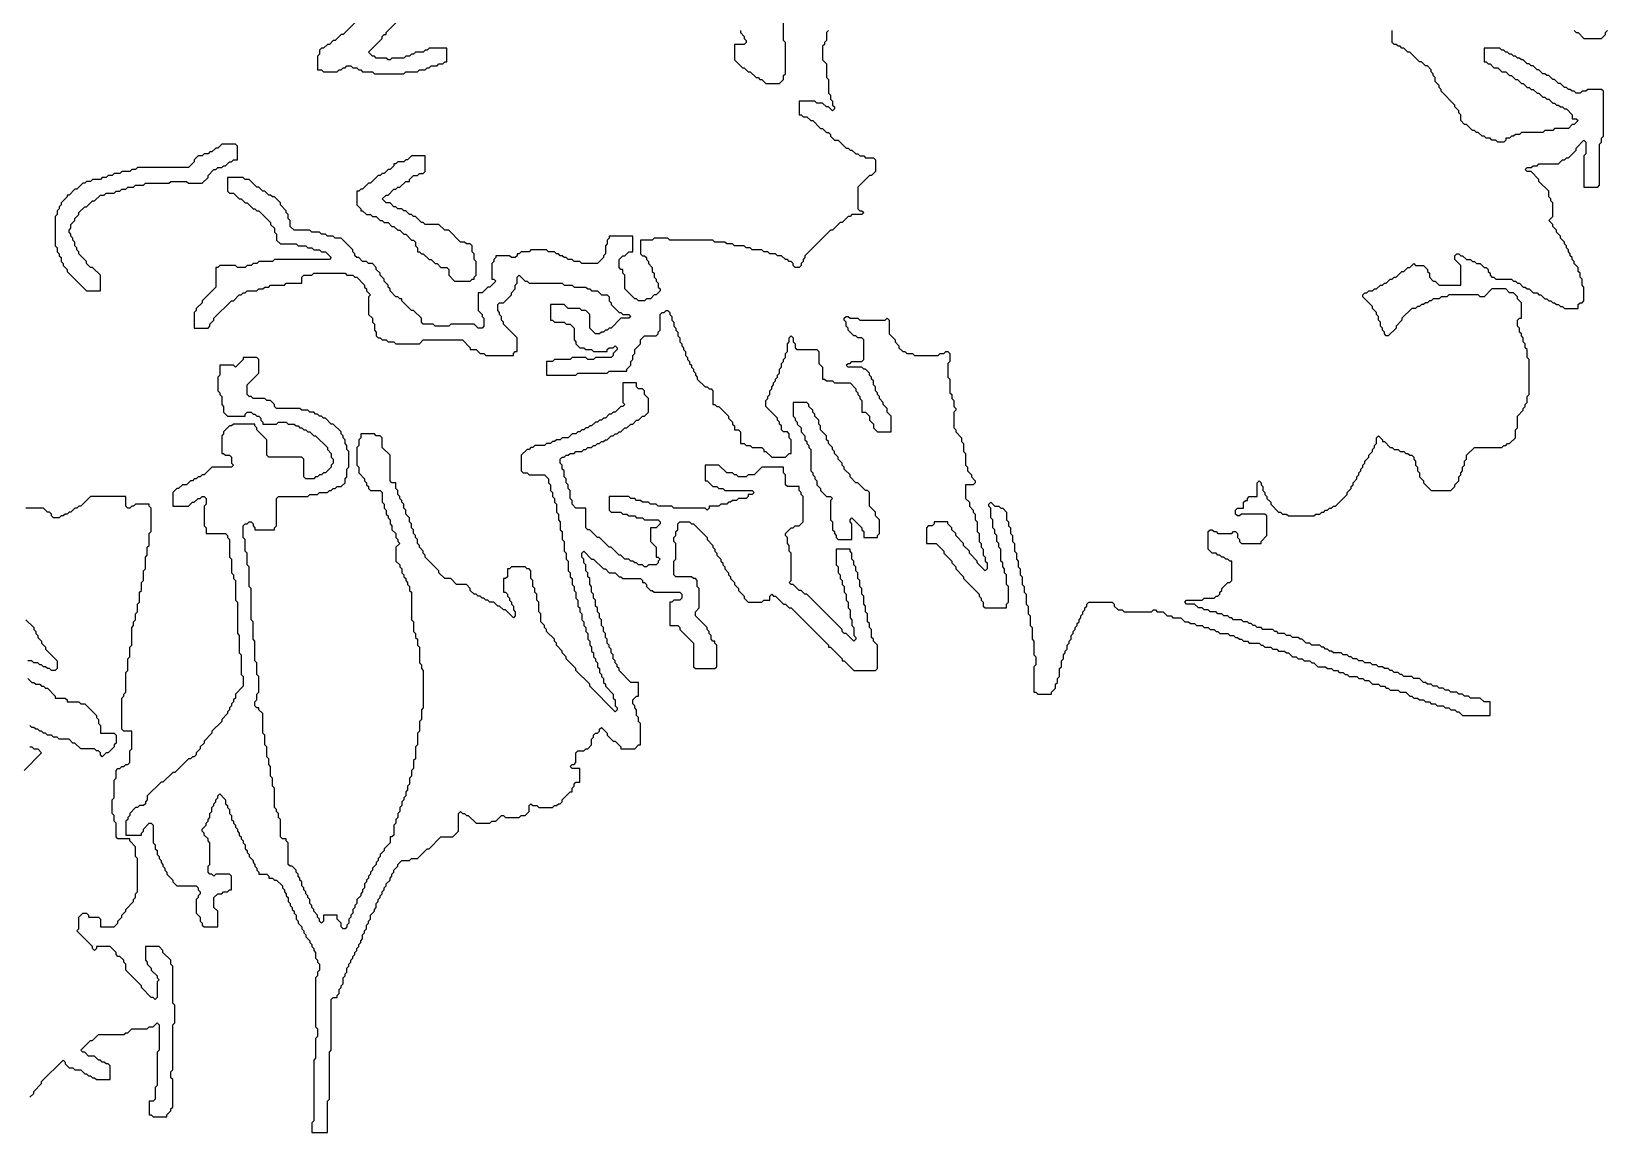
# Model space of a CAD drawing. Header units: metres. Extents: x 0 to 7998, y 2 to 10328.
# Drawn here: x 5698 to 7308, y 2 to 1127 of the extents above; entities that cross this region are included whole.
import ezdxf

# ---------------------------------------------------------------- set-up
doc = ezdxf.new("R2010")
doc.units = ezdxf.units.M

msp = doc.modelspace()

# ---------------------------------------------------------------- linework, layer by layer
for points in [[(6422, 1128), (6422, 1126), (6426, 1122), (6426, 1120), (6428, 1118), (6428, 1116), (6426, 1114), (6416, 1114), (6416, 1098), (6424, 1090), (6426, 1090), (6430, 1086), (6432, 1086), (6438, 1080), (6440, 1080), (6442, 1078), (6444, 1078), (6448, 1074), (6462, 1074), (6466, 1078), (6466, 1082), (6468, 1084), (6468, 1116), (6466, 1118), (6466, 1152)], [(6512, 1128), (6510, 1126), (6510, 1118), (6508, 1116), (6508, 1114), (6506, 1112), (6506, 1098), (6510, 1094), (6510, 1080), (6512, 1078), (6512, 1064), (6514, 1062), (6514, 1058), (6516, 1056), (6516, 1052), (6518, 1050), (6518, 1048), (6516, 1046), (6512, 1050), (6510, 1050), (6506, 1054), (6500, 1054), (6498, 1056), (6482, 1056), (6482, 1042), (6484, 1042), (6486, 1040), (6490, 1040), (6494, 1036), (6496, 1036), (6504, 1028), (6506, 1028), (6510, 1024), (6512, 1024), (6514, 1022), (6514, 1020), (6518, 1016), (6522, 1016), (6530, 1008), (6532, 1008), (6534, 1006), (6536, 1006), (6540, 1002), (6542, 1002), (6544, 1000), (6548, 1000), (6550, 998), (6558, 998), (6560, 996), (6560, 984), (6556, 980), (6554, 980), (6542, 968), (6542, 946), (6544, 944), (6546, 944), (6548, 942), (6546, 940), (6536, 940), (6534, 938), (6532, 938), (6526, 932), (6524, 932), (6516, 924), (6514, 924), (6488, 898), (6488, 896), (6486, 894), (6486, 892), (6484, 890), (6484, 888), (6482, 886), (6478, 886), (6476, 888), (6476, 890), (6474, 892), (6472, 892), (6470, 894), (6468, 894), (6464, 898), (6460, 898), (6458, 900), (6452, 900), (6450, 902), (6446, 902), (6444, 904), (6434, 904), (6432, 906), (6428, 906), (6426, 908), (6416, 908), (6414, 910), (6408, 910), (6406, 912), (6396, 912), (6394, 914), (6350, 914), (6348, 916), (6334, 916), (6332, 914), (6320, 914), (6320, 900), (6322, 898), (6324, 898), (6326, 896), (6326, 894), (6328, 892), (6328, 890), (6332, 886), (6332, 882), (6334, 880), (6334, 876), (6336, 874), (6336, 872), (6338, 870), (6338, 866), (6340, 864), (6340, 862), (6336, 858), (6334, 858), (6330, 854), (6326, 854), (6324, 852), (6318, 852), (6316, 854), (6314, 854), (6304, 864), (6304, 878), (6302, 880), (6302, 884), (6300, 884), (6298, 886), (6298, 894), (6302, 898), (6304, 898), (6308, 902), (6312, 902), (6312, 918), (6288, 918), (6288, 916), (6286, 914), (6286, 910), (6284, 908), (6284, 900), (6282, 898), (6282, 896), (6276, 890), (6260, 890), (6258, 892), (6252, 892), (6250, 894), (6246, 894), (6244, 896), (6242, 896), (6240, 898), (6238, 898), (6236, 900), (6234, 900), (6232, 902), (6226, 902), (6224, 904), (6208, 904), (6206, 902), (6198, 902), (6196, 900), (6194, 900), (6194, 898), (6192, 896), (6188, 896), (6186, 898), (6172, 898), (6172, 896), (6170, 894), (6170, 892), (6168, 890), (6168, 874), (6170, 874), (6172, 872), (6166, 866), (6164, 866), (6158, 860), (6154, 860), (6154, 842), (6158, 838), (6158, 836), (6160, 834), (6160, 826), (6158, 824), (6154, 824), (6150, 828), (6126, 828), (6124, 826), (6110, 826), (6108, 828), (6098, 828), (6096, 830), (6096, 834), (6088, 842), (6086, 842), (6076, 852), (6076, 854), (6074, 854), (6072, 856), (6070, 856), (6064, 862), (6064, 864), (6062, 866), (6062, 868), (6058, 872), (6058, 874), (6054, 878), (6054, 880), (6050, 884), (6050, 886), (6046, 890), (6042, 890), (6040, 892), (6036, 892), (6032, 896), (6030, 896), (6028, 898), (6028, 900), (6026, 902), (6026, 904), (6014, 916), (6008, 916), (6006, 918), (6000, 918), (5998, 920), (5994, 920), (5992, 922), (5984, 922), (5982, 924), (5966, 924), (5962, 928), (5962, 934), (5960, 936), (5960, 940), (5958, 942), (5958, 944), (5952, 950), (5952, 952), (5946, 958), (5944, 958), (5942, 960), (5940, 960), (5936, 964), (5934, 964), (5930, 968), (5928, 968), (5920, 976), (5916, 976), (5914, 978), (5898, 978), (5898, 964), (5900, 962), (5904, 962), (5910, 956), (5912, 956), (5916, 952), (5918, 952), (5924, 946), (5926, 946), (5928, 944), (5930, 944), (5942, 932), (5942, 930), (5946, 926), (5946, 922), (5948, 920), (5948, 914), (5952, 910), (5968, 910), (5970, 908), (5978, 908), (5980, 906), (5984, 906), (5986, 904), (5992, 904), (5994, 902), (5998, 902), (6004, 896), (6002, 894), (5946, 894), (5944, 892), (5930, 892), (5928, 890), (5924, 890), (5922, 888), (5918, 888), (5916, 886), (5908, 886), (5906, 888), (5890, 888), (5888, 886), (5886, 886), (5886, 866), (5872, 852), (5872, 850), (5866, 844), (5866, 842), (5864, 840), (5864, 824), (5878, 824), (5880, 826), (5880, 828), (5884, 832), (5884, 834), (5902, 852), (5904, 852), (5910, 858), (5912, 858), (5914, 860), (5916, 860), (5918, 862), (5928, 862), (5930, 864), (5934, 864), (5936, 866), (5940, 866), (5942, 868), (5956, 868), (5958, 870), (5974, 870), (5974, 876), (5976, 878), (5984, 878), (5986, 880), (6018, 880), (6020, 878), (6026, 878), (6028, 876), (6030, 876), (6038, 868), (6038, 866), (6040, 864), (6040, 862), (6044, 858), (6042, 856), (6042, 838), (6046, 834), (6046, 830), (6048, 828), (6048, 822), (6050, 820), (6050, 816), (6052, 814), (6054, 814), (6056, 812), (6060, 812), (6062, 810), (6068, 810), (6070, 808), (6094, 808), (6098, 812), (6138, 812), (6146, 804), (6146, 802), (6152, 802), (6156, 798), (6160, 798), (6162, 796), (6190, 796), (6190, 798), (6192, 800), (6194, 800), (6194, 814), (6180, 828), (6180, 830), (6178, 832), (6178, 836), (6176, 838), (6176, 840), (6174, 842), (6174, 848), (6176, 850), (6180, 850), (6188, 858), (6188, 860), (6192, 864), (6192, 868), (6194, 870), (6194, 876), (6196, 878), (6202, 872), (6204, 872), (6206, 870), (6240, 870), (6242, 868), (6250, 868), (6252, 866), (6264, 866), (6266, 864), (6268, 864), (6270, 862), (6276, 862), (6280, 858), (6286, 858), (6288, 856), (6288, 852), (6290, 850), (6290, 848), (6298, 840), (6300, 840), (6302, 838), (6308, 838), (6310, 836), (6308, 834), (6300, 834), (6290, 824), (6288, 824), (6286, 822), (6284, 822), (6282, 820), (6280, 820), (6278, 818), (6274, 818), (6268, 824), (6268, 838), (6264, 842), (6260, 842), (6258, 844), (6246, 844), (6242, 848), (6228, 848), (6228, 832), (6230, 832), (6232, 830), (6242, 830), (6244, 828), (6248, 828), (6252, 824), (6252, 812), (6254, 810), (6254, 808), (6258, 804), (6262, 804), (6264, 802), (6270, 802), (6272, 800), (6286, 800), (6286, 802), (6288, 804), (6292, 804), (6294, 806), (6296, 804), (6296, 802), (6292, 798), (6292, 796), (6290, 794), (6274, 794), (6272, 792), (6266, 792), (6264, 794), (6250, 794), (6248, 792), (6232, 792), (6230, 790), (6224, 790), (6224, 776), (6254, 776), (6256, 778), (6286, 778), (6288, 780), (6306, 780), (6306, 782), (6310, 786), (6310, 790), (6312, 792), (6312, 796), (6314, 798), (6314, 802), (6320, 808), (6320, 812), (6324, 816), (6336, 816), (6338, 818), (6338, 820), (6340, 822), (6340, 838), (6342, 840), (6344, 840), (6346, 842), (6348, 842), (6350, 840), (6350, 838), (6352, 836), (6352, 832), (6354, 830), (6354, 826), (6356, 824), (6356, 822), (6358, 820), (6358, 816), (6360, 814), (6360, 810), (6362, 808), (6362, 806), (6364, 804), (6364, 802), (6366, 800), (6366, 796), (6368, 794), (6368, 792), (6370, 790), (6370, 788), (6372, 786), (6372, 784), (6374, 782), (6374, 780), (6376, 778), (6376, 776), (6378, 774), (6378, 772), (6386, 764), (6388, 764), (6390, 762), (6392, 762), (6394, 760), (6394, 746), (6396, 746), (6398, 744), (6400, 744), (6410, 734), (6410, 732), (6414, 728), (6414, 726), (6416, 724), (6416, 720), (6420, 720), (6422, 718), (6422, 706), (6426, 706), (6428, 704), (6432, 704), (6434, 702), (6444, 702), (6446, 700), (6446, 698), (6448, 698), (6454, 692), (6468, 692), (6472, 696), (6474, 696), (6474, 710), (6472, 712), (6472, 716), (6470, 718), (6466, 718), (6464, 720), (6464, 724), (6462, 726), (6462, 728), (6460, 730), (6460, 732), (6448, 744), (6448, 750), (6450, 752), (6450, 754), (6452, 756), (6452, 760), (6454, 762), (6454, 764), (6456, 766), (6456, 768), (6458, 770), (6458, 772), (6460, 774), (6460, 776), (6462, 778), (6462, 782), (6464, 784), (6464, 788), (6466, 790), (6466, 792), (6468, 794), (6468, 798), (6470, 800), (6470, 808), (6472, 810), (6472, 814), (6474, 816), (6476, 814), (6476, 810), (6478, 808), (6478, 804), (6480, 802), (6500, 802), (6502, 800), (6502, 788), (6506, 784), (6506, 772), (6508, 772), (6510, 770), (6516, 770), (6518, 768), (6534, 768), (6540, 762), (6540, 760), (6542, 758), (6542, 756), (6544, 754), (6544, 752), (6546, 750), (6546, 738), (6550, 738), (6554, 734), (6554, 730), (6558, 726), (6558, 722), (6562, 718), (6576, 718), (6576, 734), (6572, 738), (6572, 742), (6568, 746), (6568, 748), (6564, 752), (6564, 754), (6562, 756), (6562, 758), (6560, 760), (6560, 764), (6558, 766), (6558, 770), (6556, 772), (6556, 774), (6554, 776), (6554, 778), (6550, 782), (6548, 782), (6546, 784), (6532, 784), (6530, 786), (6532, 788), (6534, 788), (6536, 790), (6546, 790), (6548, 792), (6548, 812), (6546, 814), (6542, 814), (6540, 816), (6538, 816), (6532, 822), (6532, 824), (6530, 826), (6530, 830), (6528, 832), (6528, 834), (6530, 836), (6532, 836), (6534, 834), (6542, 834), (6544, 832), (6570, 832), (6572, 834), (6574, 832), (6574, 818), (6580, 812), (6580, 810), (6584, 806), (6584, 804), (6588, 800), (6590, 800), (6592, 798), (6598, 798), (6600, 796), (6624, 796), (6626, 798), (6630, 798), (6632, 800), (6634, 800), (6636, 798), (6636, 790), (6634, 788), (6634, 774), (6636, 772), (6636, 758), (6638, 756), (6638, 752), (6640, 750), (6640, 744), (6642, 742), (6642, 740), (6640, 738), (6640, 722), (6642, 720), (6642, 718), (6648, 712), (6648, 708), (6650, 706), (6650, 698), (6652, 696), (6652, 684), (6654, 682), (6654, 678), (6658, 674), (6658, 672), (6662, 668), (6662, 666), (6660, 664), (6652, 664), (6652, 650), (6656, 646), (6656, 642), (6660, 638), (6660, 636), (6662, 634), (6662, 628), (6664, 626), (6664, 616), (6666, 614), (6666, 606), (6668, 604), (6668, 600), (6670, 598), (6670, 592), (6672, 590), (6672, 586), (6674, 584), (6674, 578), (6672, 576), (6664, 584), (6664, 586), (6656, 594), (6656, 596), (6650, 602), (6650, 604), (6642, 612), (6642, 614), (6638, 618), (6638, 620), (6634, 624), (6634, 626), (6620, 626), (6620, 624), (6618, 622), (6614, 622), (6612, 620), (6612, 604), (6622, 604), (6630, 596), (6630, 594), (6638, 586), (6638, 584), (6642, 580), (6642, 578), (6650, 570), (6650, 568), (6666, 552), (6666, 550), (6668, 548), (6668, 546), (6670, 544), (6670, 540), (6672, 538), (6694, 538), (6694, 542), (6696, 544), (6696, 560), (6694, 562), (6694, 572), (6692, 574), (6692, 578), (6690, 580), (6690, 584), (6688, 586), (6688, 598), (6686, 600), (6686, 604), (6684, 606), (6684, 612), (6682, 614), (6682, 618), (6680, 620), (6680, 628), (6678, 630), (6678, 640), (6676, 642), (6676, 644), (6678, 646), (6682, 642), (6686, 642), (6688, 640), (6690, 640), (6694, 636), (6694, 628), (6696, 626), (6696, 622), (6698, 620), (6698, 614), (6700, 612), (6700, 606), (6702, 604), (6702, 596), (6704, 594), (6704, 588), (6706, 586), (6706, 580), (6708, 578), (6708, 572), (6710, 570), (6710, 562), (6712, 560), (6712, 554), (6714, 552), (6714, 542), (6716, 540), (6716, 532), (6718, 530), (6718, 520), (6720, 518), (6720, 506), (6722, 504), (6722, 490), (6724, 488), (6724, 480), (6722, 478), (6722, 452), (6724, 452), (6726, 450), (6740, 450), (6740, 452), (6744, 456), (6744, 460), (6746, 462), (6746, 466), (6748, 468), (6748, 476), (6750, 478), (6750, 484), (6752, 486), (6752, 490), (6754, 492), (6754, 494), (6756, 496), (6756, 500), (6758, 502), (6758, 504), (6760, 506), (6760, 510), (6762, 512), (6762, 514), (6764, 516), (6764, 518), (6766, 520), (6766, 522), (6768, 524), (6768, 526), (6770, 528), (6770, 530), (6772, 532), (6772, 534), (6774, 536), (6774, 538), (6776, 540), (6776, 542), (6778, 544), (6802, 544), (6804, 542), (6804, 540), (6808, 536), (6812, 536), (6814, 534), (6842, 534), (6844, 536), (6846, 536), (6848, 534), (6854, 534), (6858, 530), (6862, 530), (6864, 528), (6872, 528), (6876, 524), (6880, 524), (6882, 522), (6886, 522), (6888, 520), (6894, 520), (6896, 518), (6900, 518), (6902, 516), (6906, 516), (6908, 514), (6910, 514), (6912, 512), (6920, 512), (6922, 510), (6926, 510), (6928, 508), (6930, 508), (6932, 506), (6934, 506), (6936, 504), (6940, 504), (6942, 502), (6952, 502), (6954, 500), (6956, 500), (6958, 498), (6964, 498), (6966, 496), (6970, 496), (6972, 494), (6978, 494), (6980, 492), (6982, 492), (6986, 488), (6990, 488), (6992, 486), (6996, 486), (6998, 484), (7004, 484), (7006, 482), (7008, 482), (7012, 478), (7020, 478), (7022, 476), (7026, 476), (7028, 474), (7032, 474), (7034, 472), (7038, 472), (7040, 470), (7042, 470), (7044, 468), (7052, 468), (7054, 466), (7058, 466), (7060, 464), (7064, 464), (7068, 460), (7074, 460), (7076, 458), (7080, 458), (7082, 456), (7084, 456), (7086, 454), (7094, 454), (7096, 452), (7102, 452), (7106, 448), (7108, 448), (7110, 446), (7114, 446), (7116, 444), (7120, 444), (7122, 442), (7126, 442), (7128, 440), (7132, 440), (7134, 438), (7140, 438), (7142, 436), (7146, 436), (7148, 434), (7152, 434), (7154, 432), (7156, 432), (7160, 428), (7188, 428), (7188, 442), (7182, 442), (7178, 446), (7168, 446), (7166, 448), (7162, 448), (7160, 450), (7156, 450), (7154, 452), (7148, 452), (7146, 454), (7142, 454), (7140, 456), (7136, 456), (7134, 458), (7130, 458), (7128, 460), (7124, 460), (7122, 462), (7120, 462), (7116, 466), (7110, 466), (7108, 468), (7100, 468), (7098, 470), (7096, 470), (7094, 472), (7090, 472), (7088, 474), (7086, 474), (7084, 476), (7080, 476), (7078, 478), (7074, 478), (7072, 480), (7068, 480), (7066, 482), (7060, 482), (7058, 484), (7054, 484), (7052, 486), (7048, 486), (7046, 488), (7044, 488), (7042, 490), (7038, 490), (7036, 492), (7028, 492), (7026, 494), (7024, 494), (7022, 496), (7020, 496), (7018, 498), (7016, 498), (7014, 500), (7006, 500), (7004, 502), (7000, 502), (6996, 506), (6994, 506), (6992, 508), (6986, 508), (6984, 510), (6980, 510), (6978, 512), (6972, 512), (6970, 514), (6968, 514), (6966, 516), (6956, 516), (6954, 518), (6950, 518), (6948, 520), (6946, 520), (6944, 522), (6942, 522), (6940, 524), (6936, 524), (6934, 526), (6926, 526), (6924, 528), (6922, 528), (6920, 530), (6916, 530), (6914, 532), (6910, 532), (6908, 534), (6902, 534), (6900, 536), (6896, 536), (6894, 538), (6890, 538), (6886, 542), (6878, 542), (6876, 544), (6878, 546), (6894, 546), (6896, 548), (6906, 548), (6908, 550), (6910, 550), (6912, 552), (6912, 554), (6914, 556), (6914, 558), (6920, 564), (6922, 564), (6924, 566), (6924, 586), (6922, 586), (6920, 588), (6918, 588), (6916, 590), (6914, 590), (6912, 592), (6910, 592), (6908, 594), (6904, 594), (6900, 598), (6900, 616), (6902, 618), (6904, 618), (6906, 616), (6908, 616), (6910, 614), (6924, 614), (6926, 616), (6928, 616), (6930, 614), (6930, 610), (6932, 608), (6932, 606), (6934, 604), (6954, 604), (6954, 606), (6960, 612), (6960, 632), (6958, 634), (6934, 634), (6932, 632), (6930, 632), (6928, 634), (6928, 638), (6930, 640), (6936, 640), (6936, 646), (6938, 648), (6940, 648), (6940, 650), (6942, 652), (6950, 652), (6950, 666), (6952, 668), (6954, 666), (6954, 664), (6956, 662), (6956, 658), (6958, 656), (6958, 654), (6960, 652), (6960, 650), (6964, 646), (6964, 644), (6972, 636), (6974, 636), (6976, 634), (6980, 634), (6982, 632), (7008, 632), (7010, 634), (7014, 634), (7016, 636), (7018, 636), (7020, 638), (7022, 638), (7024, 640), (7026, 640), (7028, 642), (7030, 642), (7042, 654), (7042, 656), (7046, 660), (7046, 662), (7048, 664), (7048, 666), (7052, 670), (7052, 672), (7054, 674), (7054, 676), (7056, 678), (7056, 680), (7058, 682), (7058, 684), (7060, 686), (7060, 688), (7064, 692), (7064, 694), (7068, 698), (7068, 700), (7070, 702), (7070, 704), (7072, 706), (7072, 712), (7074, 714), (7078, 710), (7078, 708), (7080, 708), (7086, 702), (7088, 702), (7090, 700), (7094, 700), (7096, 698), (7100, 698), (7102, 696), (7104, 696), (7106, 694), (7108, 694), (7110, 692), (7110, 690), (7112, 688), (7112, 684), (7114, 682), (7114, 678), (7116, 676), (7116, 672), (7120, 668), (7120, 666), (7128, 658), (7148, 658), (7152, 662), (7152, 664), (7156, 668), (7156, 672), (7158, 674), (7158, 676), (7160, 678), (7160, 682), (7162, 684), (7162, 688), (7164, 690), (7164, 694), (7172, 702), (7200, 702), (7202, 704), (7204, 704), (7206, 706), (7208, 706), (7214, 712), (7214, 720), (7216, 722), (7216, 734), (7222, 740), (7222, 742), (7224, 744), (7224, 746), (7226, 748), (7226, 754), (7228, 756), (7228, 792), (7226, 794), (7226, 802), (7224, 804), (7224, 808), (7222, 810), (7222, 814), (7220, 816), (7220, 818), (7218, 820), (7218, 824), (7216, 826), (7216, 832), (7218, 834), (7220, 834), (7220, 850), (7216, 854), (7216, 856), (7212, 860), (7208, 860), (7204, 864), (7190, 864), (7182, 856), (7178, 856), (7176, 858), (7146, 858), (7144, 856), (7138, 856), (7136, 854), (7130, 854), (7128, 852), (7126, 852), (7124, 850), (7122, 850), (7120, 848), (7118, 848), (7116, 846), (7114, 846), (7112, 844), (7108, 844), (7098, 834), (7098, 832), (7092, 826), (7092, 824), (7084, 816), (7082, 816), (7080, 818), (7080, 820), (7078, 822), (7078, 824), (7076, 826), (7076, 830), (7074, 832), (7074, 836), (7072, 838), (7072, 840), (7068, 844), (7068, 846), (7058, 856), (7058, 858), (7060, 860), (7062, 860), (7064, 862), (7068, 862), (7070, 864), (7072, 864), (7076, 868), (7078, 868), (7080, 870), (7082, 870), (7086, 874), (7088, 874), (7090, 876), (7092, 876), (7098, 882), (7100, 882), (7104, 886), (7106, 886), (7110, 890), (7112, 888), (7120, 888), (7124, 884), (7124, 882), (7126, 880), (7126, 876), (7130, 872), (7132, 872), (7136, 868), (7158, 868), (7158, 888), (7152, 894), (7152, 898), (7154, 900), (7156, 900), (7158, 898), (7160, 898), (7164, 894), (7168, 894), (7170, 892), (7172, 892), (7174, 890), (7178, 890), (7182, 886), (7184, 886), (7186, 884), (7186, 882), (7188, 880), (7188, 878), (7190, 876), (7192, 876), (7194, 874), (7210, 874), (7212, 872), (7214, 872), (7216, 870), (7218, 870), (7222, 866), (7224, 866), (7226, 864), (7228, 864), (7232, 860), (7236, 860), (7238, 858), (7240, 858), (7244, 854), (7246, 854), (7248, 852), (7250, 852), (7252, 850), (7254, 850), (7256, 848), (7258, 848), (7260, 846), (7262, 846), (7264, 844), (7278, 844), (7278, 848), (7280, 850), (7282, 850), (7284, 852), (7284, 866), (7282, 868), (7282, 874), (7280, 876), (7280, 880), (7278, 882), (7278, 886), (7274, 890), (7274, 892), (7272, 894), (7272, 896), (7270, 898), (7270, 900), (7268, 902), (7268, 904), (7266, 906), (7266, 908), (7264, 910), (7264, 912), (7260, 916), (7260, 918), (7256, 922), (7256, 924), (7252, 928), (7252, 930), (7248, 934), (7252, 938), (7252, 952), (7250, 954), (7250, 956), (7248, 958), (7248, 964), (7238, 974), (7238, 976), (7230, 984), (7226, 984), (7224, 986), (7226, 988), (7230, 988), (7232, 990), (7236, 990), (7238, 992), (7258, 992), (7262, 996), (7264, 996), (7266, 998), (7268, 998), (7276, 1006), (7276, 1008), (7284, 1016), (7286, 1014), (7286, 1002), (7284, 1000), (7284, 968), (7298, 968), (7300, 970), (7300, 1012), (7302, 1014), (7302, 1018), (7304, 1020), (7304, 1066), (7302, 1068), (7288, 1068), (7286, 1066), (7282, 1066), (7280, 1064), (7276, 1064), (7274, 1066), (7272, 1066), (7270, 1068), (7268, 1068), (7266, 1070), (7264, 1070), (7260, 1074), (7258, 1074), (7254, 1078), (7252, 1078), (7248, 1082), (7246, 1082), (7244, 1084), (7242, 1084), (7238, 1088), (7236, 1088), (7232, 1092), (7230, 1092), (7228, 1094), (7226, 1094), (7222, 1098), (7220, 1098), (7218, 1100), (7216, 1100), (7214, 1102), (7212, 1102), (7210, 1104), (7208, 1104), (7206, 1106), (7204, 1106), (7202, 1108), (7200, 1108), (7198, 1110), (7182, 1110), (7182, 1096), (7184, 1096), (7186, 1094), (7188, 1094), (7192, 1090), (7196, 1090), (7200, 1086), (7204, 1086), (7208, 1082), (7210, 1082), (7214, 1078), (7216, 1078), (7220, 1074), (7222, 1074), (7226, 1070), (7228, 1070), (7230, 1068), (7232, 1068), (7236, 1064), (7238, 1064), (7242, 1060), (7244, 1060), (7246, 1058), (7248, 1058), (7252, 1054), (7254, 1054), (7256, 1052), (7258, 1052), (7260, 1050), (7262, 1050), (7264, 1048), (7266, 1048), (7272, 1042), (7272, 1038), (7276, 1038), (7278, 1036), (7274, 1032), (7272, 1032), (7268, 1028), (7254, 1028), (7252, 1026), (7244, 1026), (7242, 1024), (7220, 1024), (7218, 1022), (7214, 1022), (7212, 1020), (7210, 1020), (7208, 1018), (7204, 1018), (7204, 1016), (7202, 1014), (7196, 1014), (7194, 1016), (7190, 1016), (7188, 1018), (7184, 1018), (7182, 1020), (7180, 1020), (7176, 1024), (7174, 1024), (7172, 1026), (7170, 1026), (7164, 1032), (7162, 1032), (7158, 1036), (7158, 1042), (7156, 1044), (7156, 1046), (7152, 1050), (7152, 1052), (7138, 1066), (7138, 1068), (7136, 1070), (7136, 1072), (7132, 1076), (7132, 1080), (7130, 1082), (7130, 1084), (7128, 1086), (7128, 1088), (7124, 1092), (7122, 1092), (7118, 1096), (7116, 1096), (7106, 1106), (7104, 1106), (7100, 1110), (7098, 1110), (7096, 1112), (7094, 1112), (7092, 1114), (7090, 1114), (7088, 1116), (7088, 1128)], [(6034, 1142), (6016, 1124), (6014, 1124), (6008, 1118), (6006, 1118), (6002, 1114), (6000, 1114), (5996, 1110), (5994, 1110), (5992, 1108), (5992, 1104), (5990, 1102), (5990, 1088), (5994, 1088), (5996, 1086), (6010, 1086), (6012, 1088), (6014, 1088), (6016, 1090), (6018, 1090), (6020, 1092), (6024, 1092), (6026, 1090), (6030, 1090), (6032, 1088), (6034, 1088), (6036, 1086), (6046, 1086), (6048, 1084), (6078, 1084), (6080, 1086), (6092, 1086), (6094, 1088), (6100, 1088), (6102, 1090), (6104, 1090), (6106, 1092), (6112, 1092), (6114, 1094), (6118, 1094), (6120, 1096), (6122, 1096), (6122, 1110), (6104, 1110), (6102, 1108), (6100, 1108), (6098, 1106), (6090, 1106), (6088, 1104), (6086, 1104), (6084, 1102), (6080, 1102), (6078, 1100), (6066, 1100), (6064, 1098), (6062, 1098), (6060, 1100), (6050, 1100), (6048, 1102), (6046, 1102), (6042, 1106), (6056, 1120), (6056, 1122), (6058, 1124), (6060, 1124), (6060, 1126), (6076, 1142)], [(7274, 1128), (7276, 1126), (7278, 1126), (7284, 1120), (7302, 1120), (7306, 1124), (7306, 1126), (7308, 1128)], [(5696, 38), (5700, 42), (5700, 44), (5708, 52), (5708, 54), (5730, 76), (5732, 74), (5732, 72), (5736, 68), (5740, 68), (5742, 66), (5748, 66), (5752, 62), (5754, 62), (5756, 60), (5758, 60), (5760, 58), (5762, 58), (5764, 56), (5778, 56), (5778, 70), (5776, 72), (5774, 72), (5772, 74), (5770, 74), (5768, 76), (5766, 76), (5762, 80), (5756, 80), (5752, 84), (5750, 84), (5748, 86), (5758, 96), (5760, 96), (5766, 102), (5792, 102), (5794, 104), (5796, 104), (5800, 108), (5816, 108), (5818, 110), (5822, 110), (5826, 114), (5828, 112), (5828, 86), (5826, 84), (5826, 50), (5824, 48), (5824, 36), (5822, 34), (5818, 34), (5818, 20), (5820, 20), (5822, 18), (5836, 18), (5836, 20), (5840, 24), (5840, 26), (5842, 28), (5842, 56), (5840, 58), (5840, 64), (5842, 66), (5842, 112), (5844, 114), (5844, 132), (5842, 134), (5842, 172), (5840, 174), (5840, 178), (5832, 186), (5832, 188), (5828, 192), (5814, 192), (5814, 178), (5816, 176), (5816, 174), (5820, 170), (5820, 168), (5826, 162), (5826, 160), (5828, 158), (5826, 156), (5826, 140), (5824, 138), (5822, 140), (5820, 140), (5810, 150), (5810, 152), (5794, 168), (5794, 174), (5792, 176), (5792, 178), (5788, 182), (5786, 182), (5784, 184), (5784, 186), (5778, 192), (5764, 192), (5764, 190), (5762, 188), (5760, 190), (5760, 192), (5744, 208), (5746, 210), (5746, 222), (5750, 226), (5754, 226), (5756, 224), (5756, 222), (5766, 222), (5768, 220), (5768, 212), (5782, 212), (5786, 216), (5786, 218), (5790, 222), (5790, 224), (5794, 228), (5794, 230), (5802, 238), (5802, 240), (5804, 242), (5804, 246), (5806, 248), (5806, 282), (5804, 284), (5804, 294), (5798, 300), (5798, 302), (5786, 302), (5784, 304), (5784, 318), (5782, 320), (5782, 326), (5780, 328), (5780, 342), (5782, 344), (5782, 362), (5784, 364), (5784, 372), (5786, 374), (5788, 374), (5790, 376), (5792, 376), (5794, 378), (5796, 378), (5798, 380), (5798, 392), (5800, 394), (5800, 412), (5792, 412), (5790, 414), (5790, 446), (5792, 448), (5792, 450), (5794, 452), (5794, 472), (5796, 474), (5796, 486), (5798, 488), (5798, 498), (5800, 500), (5800, 518), (5802, 520), (5802, 524), (5804, 526), (5804, 532), (5806, 534), (5806, 542), (5808, 544), (5808, 554), (5810, 556), (5810, 564), (5812, 566), (5812, 576), (5814, 578), (5814, 590), (5816, 592), (5816, 600), (5818, 602), (5818, 614), (5820, 616), (5820, 640), (5818, 642), (5818, 644), (5804, 644), (5802, 642), (5800, 642), (5798, 640), (5796, 640), (5794, 642), (5794, 652), (5758, 652), (5748, 642), (5746, 642), (5744, 640), (5742, 640), (5738, 636), (5736, 636), (5734, 634), (5732, 634), (5730, 632), (5728, 632), (5726, 630), (5720, 630), (5718, 632), (5718, 634), (5716, 636), (5714, 636), (5710, 640), (5692, 640)], [(5692, 526), (5700, 518), (5700, 516), (5702, 514), (5702, 512), (5704, 510), (5704, 508), (5708, 504), (5708, 502), (5712, 498), (5712, 496), (5724, 484), (5724, 476), (5722, 474), (5718, 474), (5716, 476), (5714, 476), (5712, 478), (5710, 478), (5708, 480), (5706, 480), (5704, 482), (5700, 482), (5698, 484), (5694, 484)], [(5694, 466), (5698, 462), (5700, 462), (5702, 460), (5706, 460), (5708, 458), (5710, 458), (5712, 456), (5714, 456), (5722, 448), (5722, 446), (5732, 446), (5734, 444), (5734, 442), (5746, 442), (5748, 440), (5752, 440), (5764, 428), (5764, 426), (5766, 424), (5766, 420), (5768, 418), (5768, 410), (5782, 410), (5784, 408), (5784, 400), (5782, 398), (5782, 396), (5776, 390), (5774, 390), (5770, 386), (5768, 388), (5768, 390), (5766, 392), (5764, 392), (5762, 394), (5748, 394), (5742, 400), (5740, 400), (5736, 404), (5726, 404), (5724, 406), (5720, 406), (5718, 408), (5714, 408), (5712, 410), (5710, 410), (5708, 412), (5706, 412), (5704, 414), (5702, 414), (5700, 416), (5698, 416), (5696, 418)], [(5696, 396), (5698, 396), (5700, 394), (5704, 394), (5708, 390), (5690, 372)]]:
    msp.add_lwpolyline(points)
for points in [[(5892, 1012), (5888, 1008), (5886, 1008), (5882, 1004), (5880, 1004), (5878, 1002), (5874, 1002), (5872, 1000), (5868, 1000), (5864, 996), (5864, 994), (5858, 988), (5806, 988), (5804, 986), (5800, 986), (5798, 984), (5790, 984), (5788, 982), (5782, 982), (5780, 980), (5776, 980), (5774, 978), (5770, 978), (5768, 976), (5760, 976), (5758, 974), (5754, 974), (5752, 972), (5750, 972), (5744, 966), (5742, 966), (5736, 960), (5734, 960), (5734, 958), (5728, 952), (5728, 950), (5726, 948), (5726, 946), (5724, 944), (5724, 940), (5722, 938), (5722, 908), (5724, 906), (5724, 902), (5726, 900), (5726, 898), (5728, 896), (5728, 892), (5730, 890), (5730, 888), (5734, 884), (5734, 882), (5754, 862), (5768, 862), (5768, 878), (5760, 886), (5758, 886), (5754, 890), (5754, 892), (5746, 900), (5746, 902), (5744, 904), (5744, 906), (5742, 908), (5742, 912), (5740, 914), (5740, 916), (5738, 918), (5738, 920), (5736, 922), (5736, 924), (5738, 926), (5738, 930), (5742, 934), (5742, 936), (5746, 940), (5746, 942), (5752, 948), (5754, 948), (5760, 954), (5762, 954), (5768, 960), (5772, 960), (5774, 962), (5782, 962), (5784, 964), (5788, 964), (5790, 966), (5794, 966), (5796, 968), (5802, 968), (5804, 970), (5812, 970), (5814, 972), (5838, 972), (5840, 974), (5856, 974), (5858, 972), (5872, 972), (5878, 978), (5878, 980), (5884, 986), (5886, 986), (5888, 988), (5892, 988), (5894, 990), (5896, 990), (5900, 994), (5902, 994), (5904, 996), (5908, 996), (5908, 1010), (5906, 1012)], [(6086, 1000), (6082, 996), (6080, 996), (6078, 994), (6072, 994), (6070, 992), (6068, 992), (6068, 990), (6064, 986), (6062, 986), (6058, 982), (6056, 982), (6054, 980), (6052, 980), (6044, 972), (6042, 972), (6036, 966), (6034, 966), (6032, 964), (6030, 964), (6030, 950), (6034, 946), (6034, 944), (6036, 944), (6040, 940), (6044, 940), (6046, 938), (6050, 938), (6054, 934), (6056, 934), (6058, 932), (6062, 932), (6066, 928), (6068, 928), (6072, 924), (6074, 924), (6078, 920), (6080, 920), (6086, 914), (6088, 914), (6090, 912), (6090, 908), (6092, 906), (6092, 902), (6094, 902), (6096, 900), (6098, 900), (6104, 894), (6106, 894), (6110, 890), (6112, 890), (6116, 886), (6122, 886), (6124, 884), (6124, 878), (6130, 872), (6146, 872), (6148, 874), (6150, 874), (6150, 876), (6152, 878), (6152, 892), (6150, 894), (6150, 900), (6148, 902), (6148, 908), (6146, 910), (6142, 910), (6140, 912), (6136, 912), (6124, 924), (6120, 924), (6114, 930), (6100, 930), (6098, 932), (6096, 932), (6090, 938), (6088, 938), (6086, 940), (6084, 940), (6080, 944), (6078, 944), (6076, 946), (6072, 946), (6070, 948), (6068, 948), (6064, 952), (6060, 952), (6056, 956), (6060, 960), (6062, 960), (6068, 966), (6070, 966), (6072, 968), (6074, 968), (6080, 974), (6084, 974), (6084, 976), (6088, 980), (6092, 980), (6094, 982), (6098, 982), (6100, 984), (6100, 1000)], [(5914, 794), (5914, 792), (5906, 784), (5904, 786), (5890, 786), (5890, 776), (5888, 774), (5888, 760), (5890, 758), (5890, 756), (5892, 754), (5892, 746), (5894, 744), (5894, 738), (5898, 734), (5916, 734), (5916, 736), (5918, 738), (5922, 738), (5924, 736), (5926, 736), (5928, 734), (5930, 734), (5932, 732), (5932, 730), (5934, 728), (5934, 726), (5948, 726), (5950, 728), (5958, 728), (5960, 726), (5966, 726), (5968, 724), (5970, 724), (5972, 722), (5974, 722), (5976, 720), (5978, 720), (5980, 718), (5982, 718), (5986, 714), (5988, 714), (6000, 702), (6000, 700), (6004, 696), (6004, 692), (6006, 690), (6006, 686), (6004, 684), (6004, 682), (5998, 676), (5996, 676), (5994, 674), (5992, 674), (5990, 672), (5988, 672), (5986, 670), (5978, 670), (5976, 672), (5976, 690), (5974, 692), (5940, 692), (5938, 694), (5938, 710), (5928, 720), (5928, 722), (5926, 724), (5926, 726), (5904, 726), (5902, 724), (5900, 724), (5894, 718), (5894, 716), (5892, 714), (5892, 696), (5894, 696), (5896, 694), (5900, 694), (5902, 692), (5902, 686), (5904, 684), (5902, 682), (5882, 682), (5874, 674), (5872, 674), (5870, 672), (5868, 672), (5866, 670), (5864, 670), (5862, 668), (5860, 668), (5856, 664), (5852, 664), (5848, 660), (5846, 660), (5842, 656), (5842, 642), (5858, 642), (5862, 646), (5864, 646), (5868, 650), (5870, 650), (5872, 652), (5874, 652), (5876, 650), (5876, 644), (5874, 642), (5874, 622), (5876, 620), (5876, 614), (5896, 614), (5898, 612), (5898, 610), (5900, 608), (5900, 590), (5902, 588), (5902, 574), (5904, 572), (5904, 568), (5906, 566), (5906, 546), (5908, 544), (5908, 512), (5910, 510), (5910, 492), (5912, 490), (5912, 470), (5914, 468), (5914, 458), (5906, 450), (5906, 446), (5904, 444), (5904, 442), (5902, 440), (5902, 438), (5900, 436), (5900, 434), (5898, 432), (5898, 430), (5892, 424), (5892, 422), (5882, 412), (5882, 410), (5874, 402), (5874, 400), (5870, 396), (5870, 394), (5866, 390), (5866, 388), (5864, 386), (5862, 386), (5860, 384), (5858, 384), (5844, 370), (5842, 370), (5832, 360), (5830, 360), (5816, 346), (5816, 342), (5814, 340), (5814, 338), (5812, 336), (5808, 336), (5806, 334), (5804, 334), (5798, 328), (5798, 326), (5796, 324), (5796, 322), (5794, 320), (5794, 306), (5810, 306), (5810, 308), (5812, 310), (5812, 312), (5818, 318), (5820, 318), (5822, 316), (5822, 298), (5824, 296), (5824, 292), (5826, 290), (5826, 286), (5828, 284), (5828, 282), (5830, 280), (5830, 278), (5832, 276), (5832, 274), (5834, 272), (5834, 270), (5836, 268), (5836, 266), (5842, 260), (5842, 258), (5846, 254), (5866, 254), (5868, 252), (5868, 250), (5870, 248), (5870, 246), (5868, 244), (5868, 242), (5866, 240), (5866, 226), (5870, 222), (5870, 218), (5872, 216), (5872, 214), (5874, 212), (5888, 212), (5888, 228), (5884, 232), (5884, 242), (5888, 246), (5892, 246), (5894, 248), (5898, 248), (5900, 250), (5902, 250), (5902, 264), (5900, 266), (5886, 266), (5884, 264), (5882, 266), (5880, 266), (5878, 268), (5878, 274), (5880, 276), (5880, 298), (5878, 300), (5878, 302), (5874, 306), (5874, 308), (5872, 310), (5872, 312), (5876, 316), (5876, 318), (5878, 320), (5878, 322), (5880, 324), (5880, 328), (5882, 330), (5882, 334), (5884, 336), (5884, 338), (5886, 340), (5886, 342), (5888, 344), (5888, 346), (5890, 348), (5896, 342), (5896, 338), (5898, 336), (5898, 334), (5900, 332), (5900, 328), (5902, 326), (5902, 322), (5904, 320), (5904, 318), (5906, 316), (5906, 314), (5908, 312), (5908, 310), (5910, 308), (5910, 306), (5912, 304), (5912, 302), (5914, 300), (5914, 298), (5916, 296), (5916, 292), (5918, 290), (5918, 288), (5920, 286), (5920, 284), (5924, 280), (5924, 278), (5926, 276), (5926, 274), (5928, 272), (5928, 270), (5930, 268), (5930, 266), (5938, 266), (5940, 264), (5940, 262), (5944, 262), (5946, 260), (5948, 260), (5954, 254), (5954, 252), (5956, 250), (5956, 248), (5958, 246), (5958, 244), (5960, 242), (5960, 238), (5962, 236), (5962, 234), (5964, 232), (5964, 230), (5966, 228), (5966, 226), (5968, 224), (5968, 220), (5970, 218), (5970, 216), (5974, 212), (5974, 210), (5976, 208), (5976, 206), (5978, 204), (5978, 202), (5982, 198), (5982, 196), (5984, 194), (5984, 192), (5986, 190), (5986, 188), (5988, 186), (5988, 180), (5990, 178), (5990, 176), (5992, 174), (5992, 168), (5990, 166), (5990, 162), (5988, 160), (5988, 110), (5990, 108), (5990, 100), (5988, 98), (5988, 78), (5986, 76), (5986, 14), (5984, 12), (5984, 2), (6000, 2), (6000, 34), (6002, 36), (6002, 84), (6004, 86), (6004, 138), (6006, 140), (6010, 140), (6010, 142), (6012, 144), (6012, 148), (6014, 150), (6014, 152), (6016, 154), (6016, 160), (6018, 162), (6018, 164), (6020, 166), (6020, 170), (6022, 172), (6022, 174), (6024, 176), (6024, 178), (6026, 180), (6026, 182), (6028, 184), (6028, 186), (6030, 188), (6030, 190), (6032, 192), (6032, 194), (6034, 196), (6034, 198), (6036, 200), (6036, 204), (6038, 206), (6038, 208), (6040, 210), (6040, 214), (6042, 216), (6042, 218), (6044, 220), (6044, 224), (6048, 228), (6048, 230), (6050, 232), (6050, 236), (6052, 238), (6052, 240), (6054, 242), (6054, 244), (6056, 246), (6056, 248), (6058, 250), (6058, 252), (6060, 254), (6060, 256), (6064, 260), (6064, 262), (6066, 264), (6066, 266), (6068, 268), (6068, 270), (6072, 274), (6072, 276), (6076, 280), (6084, 280), (6086, 282), (6092, 282), (6102, 292), (6104, 292), (6116, 304), (6128, 304), (6134, 310), (6134, 328), (6136, 330), (6138, 328), (6140, 328), (6142, 326), (6144, 326), (6152, 318), (6166, 318), (6168, 320), (6172, 320), (6178, 326), (6180, 326), (6182, 324), (6196, 324), (6198, 326), (6202, 326), (6206, 330), (6206, 336), (6208, 338), (6210, 336), (6214, 336), (6216, 334), (6230, 334), (6232, 336), (6234, 336), (6236, 338), (6238, 338), (6240, 340), (6240, 342), (6248, 350), (6250, 350), (6250, 354), (6252, 356), (6252, 358), (6254, 360), (6258, 360), (6258, 374), (6250, 374), (6248, 376), (6250, 378), (6252, 378), (6254, 380), (6254, 390), (6256, 392), (6262, 392), (6264, 394), (6266, 394), (6270, 398), (6270, 404), (6272, 406), (6272, 408), (6274, 410), (6276, 410), (6278, 412), (6278, 414), (6280, 416), (6286, 410), (6286, 408), (6292, 402), (6294, 402), (6300, 396), (6300, 394), (6314, 394), (6318, 398), (6320, 398), (6320, 420), (6318, 422), (6318, 426), (6316, 428), (6316, 434), (6314, 436), (6314, 438), (6312, 440), (6312, 444), (6316, 448), (6318, 448), (6318, 462), (6310, 462), (6298, 474), (6298, 476), (6296, 478), (6296, 480), (6294, 482), (6294, 484), (6292, 486), (6292, 490), (6290, 492), (6290, 496), (6288, 498), (6288, 500), (6286, 502), (6286, 506), (6284, 508), (6284, 512), (6282, 514), (6282, 518), (6280, 520), (6280, 526), (6278, 528), (6278, 532), (6276, 534), (6276, 538), (6274, 540), (6274, 546), (6272, 548), (6272, 552), (6270, 554), (6270, 560), (6268, 562), (6268, 568), (6266, 570), (6266, 574), (6264, 576), (6264, 582), (6262, 584), (6262, 588), (6260, 590), (6260, 594), (6262, 596), (6270, 588), (6272, 588), (6282, 578), (6284, 578), (6288, 574), (6294, 574), (6298, 570), (6300, 570), (6302, 568), (6320, 568), (6322, 566), (6322, 564), (6324, 564), (6326, 562), (6326, 560), (6330, 556), (6332, 556), (6334, 554), (6360, 554), (6362, 552), (6362, 548), (6360, 546), (6354, 546), (6352, 544), (6350, 544), (6350, 520), (6358, 520), (6360, 518), (6360, 516), (6374, 502), (6374, 478), (6376, 476), (6396, 476), (6398, 478), (6398, 500), (6396, 502), (6396, 504), (6394, 504), (6392, 506), (6392, 510), (6390, 512), (6390, 514), (6388, 516), (6388, 518), (6376, 530), (6376, 534), (6380, 538), (6380, 558), (6378, 560), (6378, 566), (6376, 568), (6374, 568), (6372, 570), (6356, 570), (6354, 572), (6354, 586), (6356, 588), (6356, 604), (6354, 606), (6354, 610), (6356, 612), (6356, 616), (6358, 618), (6358, 624), (6360, 626), (6370, 626), (6372, 624), (6374, 624), (6388, 610), (6388, 608), (6394, 602), (6394, 600), (6396, 598), (6396, 596), (6398, 594), (6398, 592), (6402, 588), (6402, 586), (6404, 584), (6404, 582), (6406, 580), (6406, 578), (6410, 574), (6410, 572), (6412, 570), (6412, 568), (6416, 564), (6416, 562), (6420, 558), (6420, 556), (6426, 550), (6426, 548), (6430, 544), (6444, 544), (6446, 546), (6452, 546), (6452, 550), (6454, 552), (6456, 550), (6458, 550), (6466, 542), (6468, 542), (6472, 538), (6474, 538), (6512, 500), (6512, 498), (6514, 498), (6526, 486), (6526, 484), (6528, 484), (6538, 474), (6560, 474), (6562, 476), (6562, 500), (6558, 504), (6558, 506), (6556, 508), (6556, 516), (6554, 518), (6554, 522), (6552, 524), (6552, 532), (6550, 534), (6550, 540), (6548, 542), (6548, 550), (6546, 552), (6546, 558), (6544, 560), (6544, 566), (6542, 568), (6542, 574), (6540, 576), (6540, 580), (6538, 582), (6538, 586), (6536, 588), (6536, 594), (6534, 596), (6534, 598), (6520, 598), (6520, 582), (6522, 580), (6522, 574), (6524, 572), (6524, 568), (6526, 566), (6526, 562), (6528, 560), (6528, 554), (6530, 552), (6530, 546), (6532, 544), (6532, 538), (6534, 536), (6534, 528), (6536, 526), (6536, 520), (6538, 518), (6538, 510), (6540, 508), (6540, 506), (6538, 504), (6530, 512), (6528, 512), (6526, 514), (6526, 516), (6490, 552), (6488, 552), (6484, 556), (6482, 556), (6476, 562), (6474, 562), (6472, 564), (6474, 566), (6474, 594), (6472, 596), (6472, 602), (6470, 604), (6470, 610), (6468, 612), (6468, 614), (6474, 620), (6476, 620), (6478, 622), (6482, 622), (6486, 626), (6486, 652), (6484, 654), (6484, 656), (6482, 658), (6482, 662), (6470, 662), (6468, 664), (6468, 674), (6466, 676), (6466, 682), (6444, 682), (6436, 674), (6430, 674), (6428, 672), (6420, 672), (6418, 674), (6416, 674), (6414, 676), (6408, 676), (6400, 684), (6386, 684), (6386, 668), (6388, 668), (6394, 662), (6398, 662), (6400, 660), (6404, 660), (6406, 658), (6434, 658), (6436, 656), (6434, 654), (6430, 654), (6430, 652), (6428, 650), (6420, 650), (6418, 648), (6414, 648), (6412, 646), (6410, 646), (6408, 644), (6402, 644), (6400, 642), (6390, 642), (6390, 640), (6388, 638), (6386, 640), (6354, 640), (6352, 642), (6338, 642), (6336, 644), (6330, 644), (6328, 646), (6322, 646), (6320, 648), (6316, 648), (6314, 650), (6310, 650), (6308, 652), (6288, 652), (6288, 638), (6290, 636), (6300, 636), (6302, 634), (6306, 634), (6308, 632), (6314, 632), (6316, 630), (6322, 630), (6324, 628), (6338, 628), (6340, 626), (6340, 624), (6336, 620), (6330, 620), (6330, 606), (6336, 600), (6336, 590), (6338, 590), (6340, 588), (6338, 586), (6338, 584), (6336, 582), (6328, 582), (6326, 580), (6324, 580), (6322, 582), (6318, 582), (6316, 584), (6314, 584), (6312, 586), (6310, 586), (6308, 588), (6304, 588), (6300, 592), (6298, 592), (6290, 600), (6288, 600), (6278, 610), (6276, 610), (6268, 618), (6266, 618), (6264, 620), (6264, 640), (6254, 640), (6250, 644), (6250, 648), (6248, 650), (6248, 658), (6246, 660), (6246, 664), (6244, 666), (6244, 670), (6242, 672), (6242, 678), (6240, 680), (6240, 684), (6238, 686), (6238, 690), (6240, 692), (6242, 692), (6244, 694), (6246, 694), (6248, 696), (6252, 696), (6254, 698), (6260, 698), (6262, 700), (6264, 700), (6266, 702), (6270, 702), (6272, 704), (6274, 704), (6276, 706), (6278, 706), (6280, 708), (6282, 708), (6284, 710), (6286, 710), (6290, 714), (6292, 714), (6294, 716), (6296, 716), (6298, 718), (6300, 718), (6304, 722), (6306, 722), (6310, 726), (6312, 726), (6316, 730), (6318, 730), (6322, 734), (6324, 734), (6328, 738), (6328, 752), (6324, 756), (6324, 760), (6322, 762), (6318, 762), (6316, 764), (6316, 768), (6302, 768), (6302, 748), (6304, 746), (6302, 744), (6300, 744), (6294, 738), (6292, 738), (6290, 736), (6288, 736), (6284, 732), (6282, 732), (6280, 730), (6278, 730), (6276, 728), (6274, 728), (6270, 724), (6268, 724), (6266, 722), (6264, 722), (6262, 720), (6260, 720), (6258, 718), (6256, 718), (6254, 716), (6250, 716), (6246, 712), (6240, 712), (6238, 710), (6234, 710), (6232, 708), (6230, 708), (6228, 706), (6224, 706), (6222, 704), (6212, 704), (6210, 702), (6208, 702), (6206, 700), (6204, 700), (6198, 694), (6198, 678), (6200, 676), (6204, 676), (6206, 674), (6222, 674), (6226, 670), (6226, 666), (6228, 664), (6228, 658), (6230, 656), (6230, 652), (6232, 650), (6232, 646), (6234, 644), (6234, 636), (6236, 634), (6236, 628), (6238, 626), (6238, 618), (6240, 616), (6240, 608), (6242, 606), (6242, 596), (6244, 594), (6244, 588), (6246, 586), (6246, 576), (6248, 574), (6248, 570), (6250, 568), (6250, 562), (6252, 560), (6252, 556), (6254, 554), (6254, 548), (6256, 546), (6256, 540), (6258, 538), (6258, 534), (6260, 532), (6260, 526), (6262, 524), (6262, 520), (6264, 518), (6264, 514), (6266, 512), (6266, 506), (6268, 504), (6268, 500), (6270, 498), (6270, 494), (6272, 492), (6272, 488), (6274, 486), (6274, 484), (6276, 482), (6276, 478), (6278, 476), (6278, 472), (6280, 470), (6280, 468), (6282, 466), (6282, 462), (6284, 460), (6284, 458), (6292, 450), (6292, 446), (6294, 444), (6294, 438), (6296, 436), (6296, 434), (6294, 432), (6268, 458), (6268, 460), (6254, 474), (6254, 476), (6244, 486), (6244, 488), (6240, 492), (6240, 494), (6234, 500), (6234, 502), (6232, 504), (6232, 506), (6224, 514), (6224, 516), (6222, 518), (6222, 520), (6218, 524), (6218, 532), (6216, 534), (6216, 544), (6214, 546), (6214, 552), (6212, 554), (6212, 558), (6210, 560), (6210, 566), (6208, 568), (6208, 576), (6206, 578), (6204, 578), (6202, 580), (6188, 580), (6186, 578), (6184, 578), (6184, 570), (6182, 568), (6180, 568), (6180, 554), (6182, 554), (6184, 552), (6184, 550), (6186, 548), (6186, 546), (6188, 544), (6188, 542), (6190, 540), (6190, 536), (6192, 534), (6192, 530), (6190, 528), (6182, 536), (6180, 536), (6176, 540), (6174, 540), (6170, 544), (6166, 544), (6164, 546), (6162, 546), (6160, 548), (6158, 548), (6156, 550), (6154, 550), (6152, 552), (6150, 552), (6146, 556), (6146, 558), (6142, 562), (6132, 562), (6126, 568), (6120, 568), (6114, 574), (6114, 576), (6100, 590), (6100, 592), (6098, 594), (6098, 596), (6094, 600), (6094, 602), (6092, 604), (6092, 608), (6090, 610), (6090, 612), (6088, 614), (6088, 618), (6086, 620), (6086, 624), (6084, 626), (6084, 630), (6080, 634), (6080, 638), (6078, 640), (6078, 644), (6076, 646), (6076, 648), (6074, 650), (6074, 652), (6072, 654), (6072, 658), (6070, 660), (6070, 666), (6066, 666), (6064, 668), (6064, 694), (6056, 702), (6056, 712), (6054, 714), (6050, 714), (6048, 716), (6034, 716), (6034, 712), (6032, 710), (6032, 704), (6030, 702), (6030, 684), (6032, 682), (6032, 676), (6038, 670), (6038, 668), (6040, 666), (6040, 664), (6042, 662), (6042, 660), (6044, 658), (6054, 658), (6056, 656), (6056, 646), (6058, 644), (6058, 640), (6060, 638), (6060, 634), (6062, 632), (6062, 630), (6064, 628), (6064, 624), (6066, 622), (6066, 618), (6070, 614), (6070, 610), (6072, 608), (6072, 606), (6074, 604), (6070, 600), (6070, 586), (6074, 582), (6074, 580), (6076, 578), (6076, 574), (6078, 572), (6078, 570), (6080, 568), (6080, 566), (6082, 564), (6082, 562), (6084, 560), (6084, 556), (6086, 554), (6086, 526), (6088, 524), (6088, 514), (6090, 512), (6090, 508), (6092, 506), (6092, 500), (6094, 498), (6094, 482), (6096, 480), (6096, 476), (6098, 474), (6098, 436), (6096, 434), (6096, 424), (6094, 422), (6094, 412), (6092, 410), (6092, 398), (6090, 396), (6090, 384), (6088, 382), (6088, 374), (6086, 372), (6086, 366), (6084, 364), (6084, 358), (6082, 356), (6082, 352), (6080, 350), (6080, 346), (6078, 344), (6078, 342), (6076, 340), (6076, 336), (6074, 334), (6074, 330), (6072, 328), (6072, 324), (6070, 322), (6070, 318), (6068, 316), (6068, 306), (6066, 304), (6064, 304), (6064, 298), (6058, 292), (6058, 290), (6054, 286), (6054, 284), (6052, 282), (6052, 280), (6050, 278), (6050, 276), (6046, 272), (6046, 270), (6044, 268), (6044, 266), (6042, 264), (6042, 262), (6040, 260), (6040, 258), (6038, 256), (6038, 252), (6036, 250), (6036, 248), (6034, 246), (6034, 244), (6030, 240), (6030, 236), (6028, 234), (6028, 232), (6026, 230), (6026, 226), (6024, 224), (6024, 222), (6022, 220), (6022, 216), (6020, 214), (6020, 212), (6018, 210), (6016, 210), (6014, 212), (6014, 216), (6010, 220), (6010, 224), (5996, 224), (5996, 218), (5994, 216), (5992, 218), (5992, 220), (5990, 222), (5990, 224), (5986, 228), (5986, 230), (5984, 232), (5984, 234), (5982, 236), (5982, 240), (5980, 242), (5980, 244), (5978, 246), (5978, 248), (5976, 250), (5976, 252), (5974, 254), (5974, 258), (5972, 260), (5972, 262), (5970, 264), (5970, 266), (5968, 268), (5968, 270), (5964, 274), (5962, 274), (5960, 276), (5960, 298), (5958, 300), (5958, 302), (5954, 302), (5952, 304), (5952, 322), (5950, 324), (5950, 328), (5948, 330), (5948, 332), (5946, 334), (5946, 354), (5944, 356), (5944, 364), (5942, 366), (5942, 376), (5940, 378), (5940, 384), (5938, 386), (5938, 396), (5936, 398), (5936, 408), (5934, 410), (5934, 430), (5930, 434), (5930, 436), (5928, 436), (5926, 438), (5926, 442), (5928, 444), (5928, 450), (5930, 452), (5930, 468), (5928, 470), (5928, 482), (5926, 484), (5926, 504), (5924, 506), (5924, 524), (5922, 526), (5922, 558), (5920, 560), (5920, 580), (5918, 582), (5918, 594), (5916, 596), (5916, 608), (5914, 610), (5914, 622), (5916, 624), (5918, 624), (5920, 626), (5922, 626), (5924, 624), (5924, 622), (5926, 620), (5926, 618), (5946, 618), (5946, 620), (5948, 622), (5948, 650), (5950, 652), (5980, 652), (5982, 654), (5990, 654), (5992, 656), (6000, 656), (6002, 658), (6004, 658), (6006, 660), (6008, 660), (6010, 662), (6014, 662), (6018, 666), (6018, 670), (6020, 672), (6020, 680), (6022, 682), (6022, 698), (6020, 700), (6020, 704), (6018, 706), (6018, 710), (6016, 712), (6016, 714), (6014, 716), (6014, 718), (6006, 726), (6004, 726), (5998, 732), (5996, 732), (5994, 734), (5992, 734), (5990, 736), (5988, 736), (5986, 738), (5982, 738), (5980, 740), (5974, 740), (5972, 742), (5948, 742), (5946, 744), (5946, 746), (5942, 750), (5938, 750), (5936, 752), (5924, 752), (5922, 754), (5920, 754), (5918, 756), (5918, 766), (5930, 778), (5930, 792), (5928, 794)], [(6476, 748), (6476, 734), (6478, 732), (6478, 730), (6480, 728), (6480, 726), (6484, 722), (6484, 718), (6488, 714), (6488, 710), (6490, 708), (6490, 706), (6492, 704), (6492, 702), (6494, 700), (6494, 678), (6496, 676), (6496, 674), (6498, 672), (6498, 670), (6500, 668), (6500, 664), (6504, 660), (6504, 658), (6510, 652), (6514, 652), (6516, 650), (6514, 648), (6514, 628), (6516, 626), (6516, 618), (6518, 616), (6518, 614), (6520, 612), (6520, 610), (6522, 608), (6536, 608), (6536, 624), (6534, 626), (6534, 628), (6536, 630), (6546, 620), (6546, 618), (6548, 616), (6548, 610), (6562, 610), (6562, 612), (6564, 614), (6564, 628), (6560, 632), (6560, 636), (6554, 642), (6554, 656), (6552, 658), (6550, 658), (6542, 666), (6540, 666), (6534, 672), (6534, 674), (6528, 680), (6528, 682), (6526, 684), (6526, 686), (6522, 690), (6522, 692), (6518, 696), (6518, 698), (6516, 700), (6516, 702), (6512, 706), (6512, 708), (6510, 710), (6510, 714), (6504, 720), (6504, 724), (6502, 726), (6502, 730), (6498, 734), (6498, 736), (6496, 738), (6496, 740), (6492, 744), (6492, 746), (6490, 748)]]:
    msp.add_lwpolyline(points, close=True)

doc.saveas('drawing.dxf')
